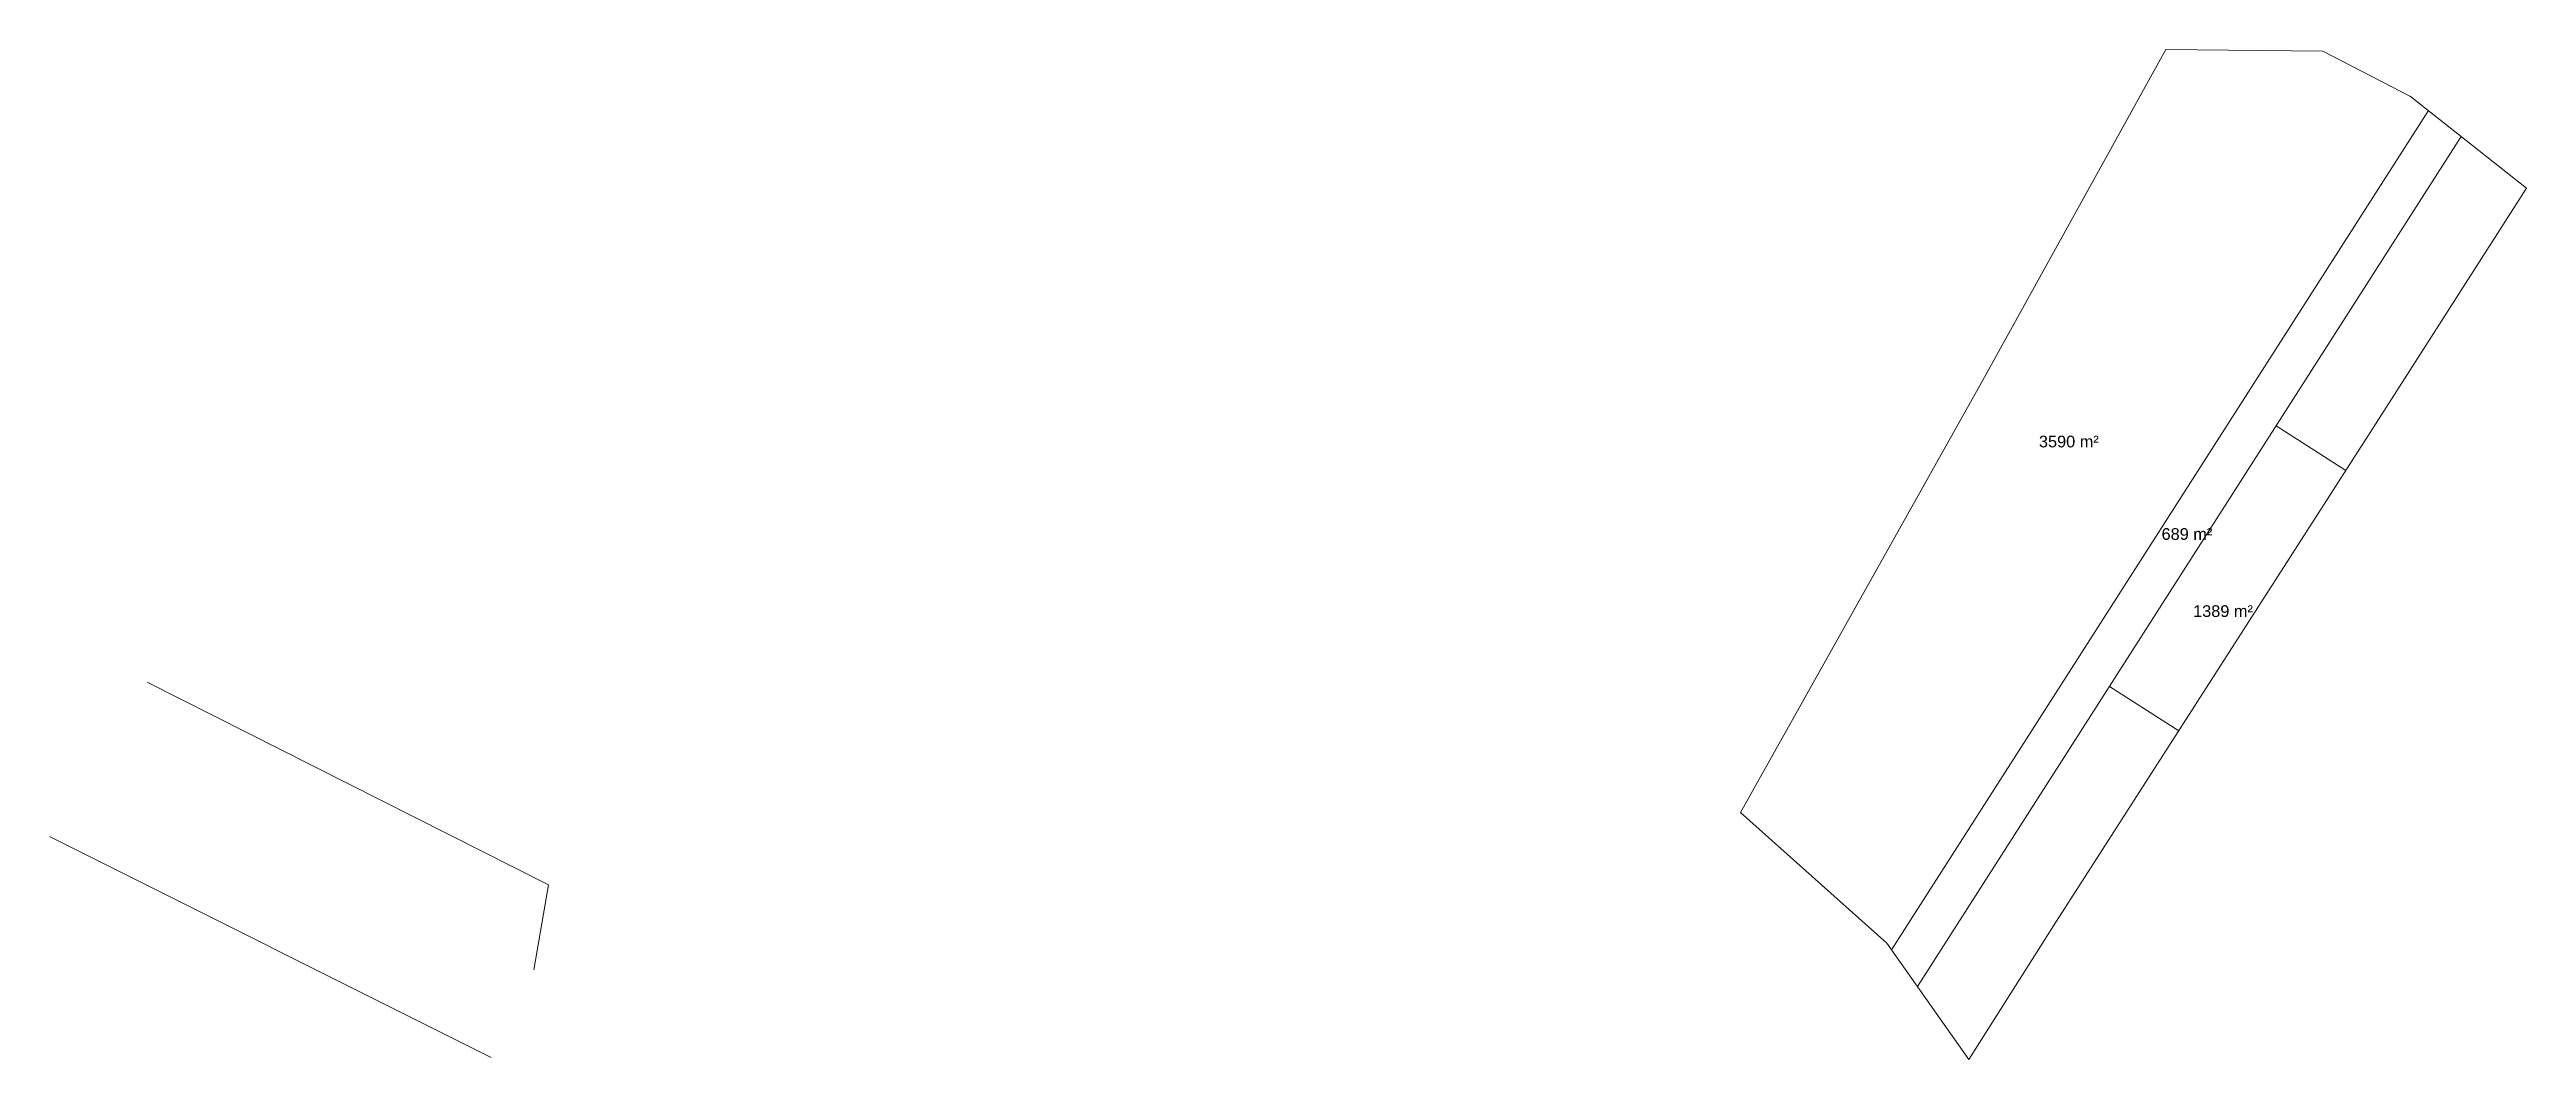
# Model space of a CAD drawing. Header units: metres. Extents: x 7514305 to 7515651, y 4686389 to 4686759.
# Drawn here: x 7515332.7 to 7515650.8, y 4686629.6 to 4686759.3 of the extents above.
import ezdxf

# ---------------------------------------------------------------- set-up
doc = ezdxf.new("R2010")
doc.units = ezdxf.units.M
for name, color, linetype, lineweight in [('Ndarjet', 1, 'Continuous', 0), ('ParcReNet_12', 4, 'Continuous', 0), ('sip', 1, 'Continuous', 0)]:
    doc.layers.add(name, color=color, linetype=linetype, lineweight=lineweight)
doc.styles.get("Standard").update_dxf_attribs({"font": 'arial.ttf'})

msp = doc.modelspace()

# ---------------------------------------------------------------- linework, layer by layer
at = {"layer": 'Ndarjet', "flags": 128}
for points in [[(7515638.22, 4686751.45), (7515569.27, 4686643.66)], [(7515642.44, 4686748.12), (7515572.61, 4686638.94)], [(7515627.62, 4686705.23), (7515618.67, 4686710.95)], [(7515345.27, 4686678.05), (7515396.79, 4686652), (7515394.9, 4686641.07)], [(7515606.15, 4686671.78), (7515597.25, 4686677.47)], [(7515389.43, 4686629.85), (7515332.71, 4686658.2)]]:
    msp.add_lwpolyline(points, dxfattribs=at)
at = {"layer": 'ParcReNet_12', "flags": 128}
msp.add_lwpolyline([(7515568.67, 4686644.52), (7515579.22, 4686629.58), (7515590.09, 4686646.75), (7515630.74, 4686710.09), (7515650.81, 4686741.51), (7515635.92, 4686753.26), (7515624.68, 4686759.09), (7515604.51, 4686759.3), (7515580.98, 4686716.84), (7515549.86, 4686661.31)], close=True, dxfattribs=at)

# ---------------------------------------------------------------- texts
at = {"layer": 'sip'}
for s, p in [('3590 m²', (7515588.2, 4686708.2)), ('689 m²', (7515603.95, 4686696.32)), ('1389 m²', (7515608, 4686686.42))]:
    msp.add_text(s, height=1.5, dxfattribs=at).set_placement(p)

doc.saveas('drawing.dxf')
